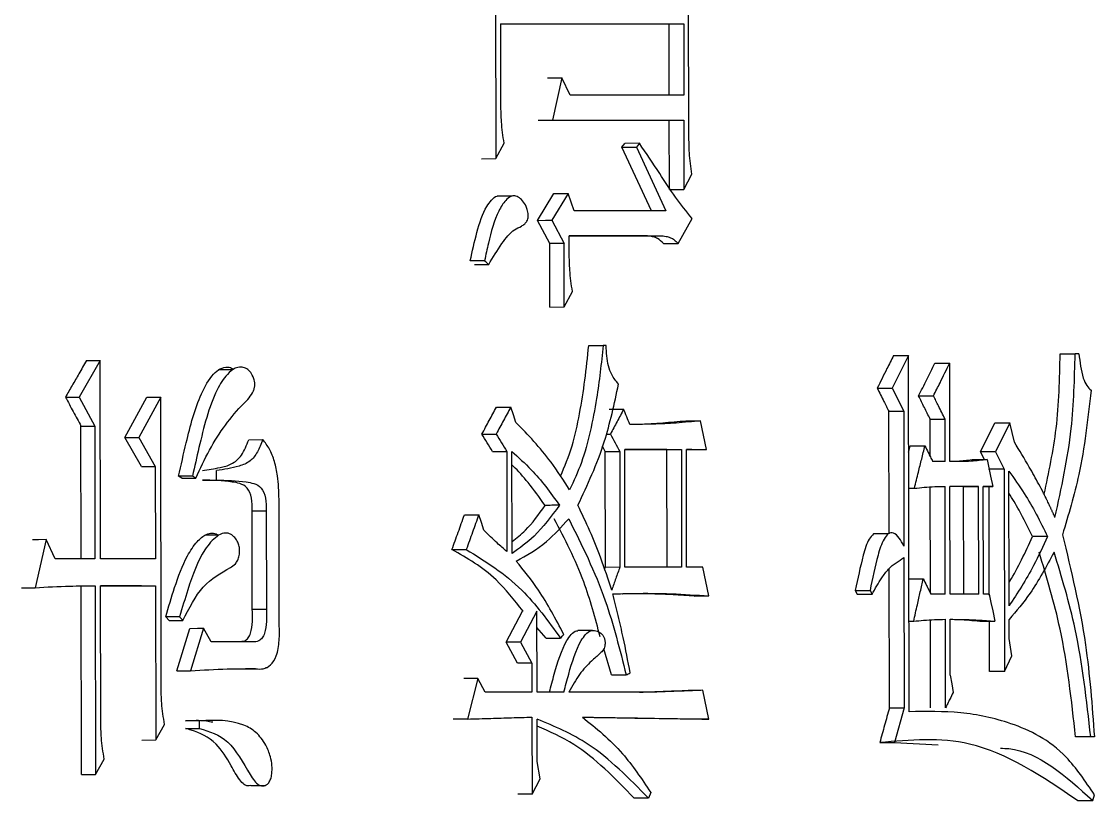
# Model space of a CAD drawing. Header units: millimetres. Extents: x 2312 to 3992, y 755 to 1943.
# Drawn here: x 2960.14 to 2966.16, y 943.69 to 948.06 of the extents above; entities that cross this region are included whole.
import ezdxf

# ---------------------------------------------------------------- set-up
doc = ezdxf.new("R2010")
doc.units = ezdxf.units.MM

msp = doc.modelspace()

# ---------------------------------------------------------------- linework, layer by layer
at = {"color": 7, "linetype": 'Continuous', "lineweight": 25}
for p, q in [((2963.8868, 947.4207), (2963.8841, 949.0108)), ((2962.8003, 948.579), (2962.8025, 947.2918)), ((2962.8304, 948.049), (2963.8575, 948.0481)), ((2962.8312, 947.5946), (2962.8304, 948.049)), ((2963.7758, 948.0479), (2962.8304, 948.0487)), ((2963.7758, 948.0479), (2963.8575, 948.0481)), ((2963.7765, 947.6476), (2963.7758, 948.0479)), ((2963.8575, 948.0481), (2963.8582, 947.6479)), ((2963.173, 947.7458), (2963.1215, 947.5079)), ((2963.2193, 947.6484), (2963.173, 947.7458)), ((2963.8582, 947.6479), (2963.2193, 947.6484)), ((2963.0407, 947.5076), (2963.7768, 947.507)), ((2963.1215, 947.5079), (2963.8584, 947.5073)), ((2963.7768, 947.507), (2963.8584, 947.5073)), ((2963.7774, 947.1176), (2963.7768, 947.507)), ((2963.8584, 947.5073), (2963.8591, 947.1178)), ((2962.8025, 947.2918), (2962.849, 947.3783)), ((2963.5108, 947.3558), (2963.5278, 947.3774)), ((2963.6092, 947.3777), (2963.5278, 947.3774)), ((2963.6092, 947.3777), (2963.5921, 947.356)), ((2963.6759, 946.9987), (2963.5108, 947.3558)), ((2963.5921, 947.356), (2963.7575, 946.9989)), ((2962.7222, 947.2915), (2962.8025, 947.2918)), ((2963.8591, 947.1178), (2963.9041, 947.2043)), ((2962.8908, 947.0811), (2962.8099, 947.0808)), ((2963.0359, 946.9451), (2963.1279, 947.0965)), ((2963.2087, 947.0967), (2963.1166, 946.9454)), ((2963.2434, 946.9994), (2963.2087, 947.0967)), ((2963.7774, 947.1176), (2963.8591, 947.1178)), ((2963.7575, 946.9989), (2963.2434, 946.9994)), ((2963.8257, 946.815), (2963.9045, 946.9555)), ((2963.1053, 946.8153), (2963.0359, 946.9451)), ((2963.1166, 946.9454), (2963.1861, 946.8155)), ((2963.2149, 946.8588), (2963.7237, 946.8583)), ((2963.215, 946.7614), (2963.2149, 946.8588)), ((2963.6422, 946.8581), (2963.2149, 946.8585)), ((2963.6422, 946.8581), (2963.7237, 946.8583)), ((2963.1861, 946.8155), (2963.1053, 946.8153)), ((2963.1059, 946.4583), (2963.1053, 946.8153)), ((2963.1867, 946.4585), (2963.1861, 946.8155)), ((2962.7393, 946.7185), (2962.659, 946.7183)), ((2962.6824, 946.6966), (2962.7627, 946.6969)), ((2963.1867, 946.4585), (2963.2327, 946.5451)), ((2963.1059, 946.4583), (2963.1867, 946.4585)), ((2963.3244, 946.2418), (2963.4055, 946.242)), ((2963.4227, 946.242), (2963.4055, 946.242)), ((2965.1195, 946.1863), (2965.0276, 946.0025)), ((2965.1229, 944.1851), (2965.1195, 946.1863)), ((2965.9716, 946.1958), (2966.0561, 946.1961)), ((2966.077, 946.1961), (2966.0561, 946.1961)), ((2960.5809, 946.1574), (2960.4634, 945.952)), ((2960.5828, 945.0432), (2960.5809, 946.1574)), ((2965.3523, 945.5911), (2965.3514, 946.1428)), ((2961.3251, 946.1057), (2961.2462, 946.1054)), ((2965.0276, 946.0025), (2965.0929, 945.8726)), ((2960.4634, 945.952), (2960.5505, 945.7897)), ((2960.7202, 945.7244), (2960.8428, 945.9515)), ((2960.9206, 945.9517), (2960.7979, 945.7246)), ((2960.9234, 944.3291), (2960.9206, 945.9517)), ((2965.1768, 945.9588), (2965.2603, 945.959)), ((2965.0108, 945.1846), (2965.0097, 945.8724)), ((2965.0929, 945.8726), (2965.0942, 945.1154)), ((2965.2418, 945.6186), (2965.2415, 945.8289)), ((2965.3255, 945.5911), (2965.3251, 945.8291)), ((2965.6881, 945.8071), (2965.6087, 945.6449)), ((2965.7148, 945.6989), (2965.6881, 945.8071)), ((2960.4744, 945.043), (2960.4732, 945.7894)), ((2960.5505, 945.7897), (2960.5518, 945.0433)), ((2965.5248, 945.6447), (2965.6041, 945.8068)), ((2960.8127, 945.5621), (2960.7202, 945.7244)), ((2960.7979, 945.7246), (2960.8905, 945.5623)), ((2961.4156, 945.7131), (2961.4942, 945.7134)), ((2963.4223, 945.7443), (2963.4464, 945.7444)), ((2962.8636, 945.6475), (2962.8645, 945.085)), ((2962.8936, 945.0742), (2962.8927, 945.6475)), ((2963.4168, 945.6468), (2963.4012, 945.6763)), ((2963.4179, 944.9977), (2963.4168, 945.6468)), ((2963.4981, 945.647), (2963.4992, 944.998)), ((2963.5266, 945.6578), (2963.8446, 945.6575)), ((2963.5277, 944.9979), (2963.5266, 945.6578)), ((2963.763, 945.6573), (2963.5266, 945.6575)), ((2963.763, 945.6573), (2963.8446, 945.6575)), ((2963.7641, 944.9974), (2963.763, 945.6573)), ((2963.8446, 945.6575), (2963.8457, 944.9977)), ((2963.8729, 945.6575), (2963.9856, 945.6574)), ((2963.874, 944.9976), (2963.8729, 945.6575)), ((2963.9037, 945.6571), (2963.8729, 945.6572)), ((2963.9037, 945.6571), (2963.9856, 945.6574)), ((2965.1204, 945.6437), (2965.1288, 945.6776)), ((2965.6087, 945.6449), (2965.5248, 945.6447)), ((2965.5459, 945.6017), (2965.5248, 945.6447)), ((2965.6087, 945.6449), (2965.6567, 945.5475)), ((2965.3255, 945.5911), (2965.2555, 945.5912)), ((2960.8905, 945.5623), (2960.8914, 945.0431)), ((2961.0394, 945.497), (2961.021, 945.5078)), ((2961.2335, 945.4864), (2961.2334, 945.5405)), ((2965.5727, 945.5473), (2965.5723, 945.5481)), ((2965.5727, 945.5462), (2965.5727, 945.5473)), ((2965.6567, 945.5475), (2965.6586, 944.4117)), ((2965.6846, 944.7795), (2965.6833, 945.5367)), ((2961.0394, 945.497), (2961.1175, 945.4972)), ((2961.1552, 945.4861), (2961.2335, 945.4864)), ((2965.2431, 944.8506), (2965.2421, 945.4478)), ((2965.3267, 944.8448), (2965.3257, 945.4505)), ((2965.5132, 945.4503), (2965.3526, 945.4505)), ((2965.3536, 944.8447), (2965.3526, 945.4505)), ((2965.4293, 945.4501), (2965.3526, 945.4502)), ((2965.4293, 945.4501), (2965.5132, 945.4503)), ((2965.4304, 944.8443), (2965.4293, 945.4501)), ((2965.5142, 944.8445), (2965.5132, 945.4503)), ((2965.5931, 945.4502), (2965.5398, 945.4503)), ((2965.5409, 944.8445), (2965.5398, 945.4503)), ((2965.5398, 945.4501), (2965.5931, 945.4502)), ((2965.5739, 944.8394), (2965.5729, 945.4502)), ((2965.1208, 945.4398), (2965.1532, 945.4399)), ((2961.5866, 944.6749), (2961.5854, 945.378)), ((2961.4344, 945.3129), (2961.513, 945.3131)), ((2961.4353, 944.7612), (2961.4344, 945.3129)), ((2961.513, 945.3131), (2961.514, 944.7614)), ((2960.2778, 945.1516), (2960.2158, 944.8812)), ((2960.3279, 945.0434), (2960.2778, 945.1516)), ((2961.247, 945.1762), (2961.1682, 945.1759)), ((2965.0064, 945.1838), (2964.9232, 945.1836)), ((2965.9005, 945.1686), (2965.8162, 945.1684)), ((2962.5565, 945.0957), (2962.6366, 945.096)), ((2960.5518, 945.0433), (2960.3279, 945.0434)), ((2960.8914, 945.0431), (2960.5828, 945.0432)), ((2965.0943, 945.0505), (2965.0958, 944.2068)), ((2963.4134, 944.9849), (2963.4179, 944.9977)), ((2963.4179, 944.9977), (2963.4992, 944.998)), ((2963.8457, 944.9977), (2963.5277, 944.9979)), ((2963.9642, 944.9976), (2963.874, 944.9976)), ((2965.0125, 944.2065), (2965.0111, 944.9889)), ((2960.4765, 943.8315), (2960.4747, 944.8916)), ((2960.5521, 944.8918), (2960.5539, 943.8317)), ((2960.5831, 944.8918), (2960.8917, 944.8916)), ((2960.5843, 944.1346), (2960.5831, 944.8918)), ((2960.8139, 944.8914), (2960.5831, 944.8915)), ((2960.8139, 944.8914), (2960.8917, 944.8916)), ((2960.8917, 944.8916), (2960.8931, 944.0262)), ((2964.8213, 944.8666), (2964.9043, 944.8668)), ((2964.8213, 944.8666), (2964.8322, 944.8449)), ((2964.9043, 944.8668), (2964.9153, 944.8452)), ((2965.3267, 944.8448), (2965.246, 944.8448)), ((2965.5142, 944.8445), (2965.3536, 944.8447)), ((2965.5728, 944.8445), (2965.5409, 944.8445)), ((2963.9163, 944.835), (2963.83, 944.8404)), ((2963.9163, 944.835), (2963.9982, 944.8353)), ((2961.4353, 944.7612), (2961.514, 944.7614)), ((2962.8605, 944.5763), (2962.9529, 944.7493)), ((2963.0335, 944.7495), (2962.941, 944.5765)), ((2962.9555, 944.7493), (2962.9529, 944.7493)), ((2963.0343, 944.2952), (2963.0335, 944.7495)), ((2961.027, 944.7185), (2960.949, 944.7182)), ((2960.9674, 944.6966), (2960.949, 944.7182)), ((2960.9674, 944.6965), (2961.0455, 944.6968)), ((2965.122, 944.6934), (2965.1491, 944.6935)), ((2965.2442, 944.2063), (2965.2434, 944.7011)), ((2965.3278, 944.2065), (2965.327, 944.7041)), ((2965.3544, 944.3904), (2965.3538, 944.7041)), ((2965.5211, 944.6928), (2965.605, 944.693)), ((2965.5746, 944.4115), (2965.5742, 944.6929)), ((2965.6849, 944.5956), (2965.6847, 944.7038)), ((2961.0107, 944.4153), (2961.0835, 944.6532)), ((2961.1617, 944.6535), (2961.0887, 944.4156)), ((2961.2045, 944.5777), (2961.1617, 944.6535)), ((2963.086, 944.5977), (2963.0337, 944.6584)), ((2963.3453, 944.6414), (2963.2638, 944.6411)), ((2961.4356, 944.5776), (2961.2045, 944.5777)), ((2962.941, 944.5765), (2962.8605, 944.5763)), ((2962.9245, 944.4573), (2962.8605, 944.5763)), ((2962.941, 944.5765), (2963.0051, 944.4575)), ((2963.086, 944.5977), (2963.1667, 944.5979)), ((2965.7009, 944.4982), (2965.6849, 944.5956)), ((2963.4531, 944.3919), (2963.4089, 944.5391)), ((2965.6586, 944.4117), (2965.7009, 944.4982)), ((2961.454, 944.4261), (2961.3965, 944.426)), ((2961.5089, 944.433), (2961.5159, 944.433)), ((2963.0051, 944.4575), (2962.9245, 944.4573)), ((2963.0051, 944.4575), (2963.0053, 944.2952)), ((2962.7023, 944.3712), (2962.6441, 944.1441)), ((2962.7433, 944.2954), (2962.7023, 944.3712)), ((2963.4531, 944.3919), (2963.5344, 944.3921)), ((2963.9653, 944.3052), (2963.8835, 944.305)), ((2963.9994, 944.143), (2963.9653, 944.3052)), ((2963.0053, 944.2952), (2962.7433, 944.2954)), ((2963.1846, 944.2951), (2963.0343, 944.2952)), ((2963.6826, 944.2947), (2963.2135, 944.2951)), ((2965.0125, 944.2065), (2965.0958, 944.2068)), ((2965.0958, 944.2068), (2965.0418, 944.0121)), ((2961.1381, 944.1343), (2961.06, 944.134)), ((2961.1382, 944.0909), (2961.1381, 944.1343)), ((2962.6441, 944.1441), (2962.564, 944.1438)), ((2963.0056, 944.1546), (2963.0063, 943.7219)), ((2963.035, 943.9058), (2963.0346, 944.1437)), ((2960.8931, 944.0262), (2960.9422, 944.1128)), ((2961.06, 944.0906), (2961.1382, 944.0909)), ((2960.8153, 944.026), (2960.8931, 944.0262)), ((2964.9586, 944.0119), (2965.0418, 944.0121)), ((2965.0418, 944.0121), (2965.2875, 943.9989)), ((2966.1432, 944.0433), (2966.0586, 944.0431)), ((2966.0794, 944.0431), (2966.0586, 944.0431)), ((2966.1641, 944.0433), (2966.0794, 944.0431)), ((2966.1641, 944.0433), (2966.1433, 944.0433)), ((2960.5539, 943.8317), (2960.6033, 943.9182)), ((2963.0525, 943.8084), (2963.035, 943.9058)), ((2960.4765, 943.8315), (2960.5539, 943.8317)), ((2961.4267, 943.7701), (2961.5058, 943.7704)), ((2963.0063, 943.7219), (2963.0525, 943.8084)), ((2963.6609, 943.6997), (2963.5795, 943.6994)), ((2963.6722, 943.7321), (2963.6609, 943.6997)), ((2966.1543, 943.6864), (2966.1647, 943.7188)), ((2966.0696, 943.6861), (2966.1543, 943.6863))]:
    msp.add_line(p, q, dxfattribs=at)
at = {"color": 7, "linetype": 'Continuous', "lineweight": 25, "flags": 128}
for points in [[(2963.0922, 947.7456), (2963.1375, 947.7457), (2963.173, 947.7458)], [(2963.0407, 947.5076), (2963.0859, 947.5078), (2963.1215, 947.5079)], [(2963.5108, 947.3558), (2963.5564, 947.3559), (2963.5921, 947.356)], [(2963.1279, 947.0965), (2963.1732, 947.0966), (2963.2087, 947.0967)], [(2963.0359, 946.9451), (2963.0811, 946.9453), (2963.1166, 946.9454)], [(2963.7441, 946.8147), (2963.7647, 946.8148), (2963.7853, 946.8149), (2963.8257, 946.815)], [(2965.0362, 946.1861), (2965.0828, 946.1862), (2965.1195, 946.1863)], [(2960.5035, 946.1572), (2960.5469, 946.1573), (2960.5809, 946.1574)], [(2965.2678, 946.1426), (2965.3146, 946.1427), (2965.3514, 946.1428)], [(2964.9444, 946.0023), (2964.991, 946.0024), (2965.0276, 946.0025)], [(2960.3861, 945.9517), (2960.4294, 945.9518), (2960.4634, 945.952)], [(2960.8428, 945.9515), (2960.8864, 945.9516), (2960.9206, 945.9517)], [(2962.806, 945.896), (2962.8511, 945.8962), (2962.8864, 945.8963)], [(2962.9157, 945.8097), (2962.9011, 945.853), (2962.8864, 945.8963)], [(2963.4393, 945.8847), (2963.4848, 945.8848), (2963.5205, 945.885)], [(2965.0097, 945.8724), (2965.0563, 945.8725), (2965.0929, 945.8726)], [(2963.8697, 945.8194), (2963.9155, 945.8196), (2963.9515, 945.8197)], [(2963.9856, 945.6574), (2963.9686, 945.7385), (2963.9515, 945.8197)], [(2965.2415, 945.8289), (2965.2883, 945.829), (2965.3251, 945.8291)], [(2965.6041, 945.8068), (2965.6511, 945.807), (2965.6881, 945.8071)], [(2960.4732, 945.7894), (2960.5165, 945.7895), (2960.5505, 945.7897)], [(2960.7202, 945.7244), (2960.7638, 945.7245), (2960.7979, 945.7246)], [(2962.7248, 945.7447), (2962.7698, 945.7448), (2962.8051, 945.7449)], [(2962.7832, 945.6473), (2962.8282, 945.6474), (2962.8636, 945.6475)], [(2963.4168, 945.6468), (2963.4623, 945.6469), (2963.4981, 945.647)], [(2965.1288, 945.6776), (2965.1755, 945.6777), (2965.2122, 945.6778)], [(2965.477, 945.6015), (2965.524, 945.6016), (2965.5609, 945.6017)], [(2965.5609, 945.6017), (2965.5708, 945.5551), (2965.5807, 945.5084), (2965.5931, 945.4502)], [(2960.8127, 945.5621), (2960.8563, 945.5622), (2960.8905, 945.5623)], [(2961.0991, 945.5081), (2961.0742, 945.508), (2961.0476, 945.5079), (2961.021, 945.5078)], [(2965.6567, 945.5475), (2965.6097, 945.5474), (2965.5727, 945.5473)], [(2962.6264, 945.2904), (2962.6713, 945.2906), (2962.7066, 945.2907)], [(2962.736, 945.2041), (2962.7213, 945.2474), (2962.7066, 945.2907)], [(2960.2778, 945.1516), (2960.2347, 945.1514), (2960.2008, 945.1513)], [(2963.9982, 944.8353), (2963.9812, 944.9164), (2963.9642, 944.9976)], [(2965.1216, 944.9312), (2965.166, 944.9313), (2965.2027, 944.9314)], [(2960.1389, 944.8809), (2960.1819, 944.8811), (2960.2158, 944.8812)], [(2964.8322, 944.8449), (2964.8613, 944.845), (2964.8883, 944.8451), (2964.9153, 944.8452)], [(2965.5728, 944.8445), (2965.5827, 944.7979), (2965.5927, 944.7512), (2965.605, 944.693)], [(2961.0454, 944.6968), (2961.0407, 944.7024), (2961.0338, 944.7104), (2961.027, 944.7185)], [(2961.0835, 944.6532), (2961.1273, 944.6534), (2961.1617, 944.6535)], [(2963.1668, 944.598), (2963.1754, 944.6088), (2963.1841, 944.6196)], [(2961.0107, 944.4153), (2961.0544, 944.4154), (2961.0887, 944.4156)], [(2962.7023, 944.3712), (2962.6574, 944.3711), (2962.6221, 944.371)], [(2965.3544, 944.3904), (2965.3625, 944.3417), (2965.3666, 944.3174), (2965.3706, 944.293)], [(2965.6586, 944.4117), (2965.6116, 944.4116), (2965.5746, 944.4115)], [(2963.9994, 944.143), (2963.9535, 944.1428), (2963.9175, 944.1427)], [(2963.0063, 943.7219), (2962.9612, 943.7218), (2962.9257, 943.7217)]]:
    msp.add_lwpolyline(points, dxfattribs=at)
at = {"color": 7, "linetype": 'Continuous', "lineweight": 25}
for points, knots in [([(2962.849, 947.3783), (2962.8431, 947.418), (2962.8327, 947.4892), (2962.8316, 947.5624), (2962.8312, 947.5946)], [0, 0, 0, 0, 0.558835, 1, 1, 1, 1]), ([(2963.9045, 946.9555), (2963.8728, 946.9945), (2963.8094, 947.0725), (2963.7151, 947.2219), (2963.6473, 947.3216), (2963.6092, 947.3777)], [0, 0, 0, 0, 0.30479, 0.609527, 1, 1, 1, 1]), ([(2963.9041, 947.2043), (2963.8984, 947.2441), (2963.8883, 947.3152), (2963.8873, 947.3884), (2963.8868, 947.4207)], [0, 0, 0, 0, 0.558835, 1, 1, 1, 1]), ([(2962.659, 946.7183), (2962.6707, 946.7716), (2962.694, 946.8786), (2962.7337, 947.0001), (2962.7779, 947.058), (2962.7982, 947.0798), (2962.8097, 947.0806), (2962.8099, 947.0806)], [0, 0, 0, 0, 0.3741238, 0.7513291, 0.874057, 0.9974913, 1, 1, 1, 1]), ([(2962.7627, 946.6969), (2962.7868, 946.7367), (2962.831, 946.8096), (2962.8926, 946.8895), (2962.9401, 946.9079), (2962.9638, 946.9231), (2962.9759, 946.9377), (2962.9827, 946.9525), (2962.9852, 946.968), (2962.9836, 946.989), (2962.9757, 947.0179), (2962.9596, 947.05), (2962.9355, 947.0731), (2962.9108, 947.0857), (2962.8835, 947.081), (2962.8513, 947.0534), (2962.8007, 946.9722), (2962.7672, 946.8483), (2962.7463, 946.7512), (2962.7393, 946.7185)], [0, 0, 0, 0, 0.1494431, 0.2740419, 0.3330763, 0.3627542, 0.3851876, 0.3980214, 0.4109849, 0.4260201, 0.4523902, 0.493257, 0.5334961, 0.5728596, 0.6051704, 0.6516819, 0.7292837, 0.9086861, 1, 1, 1, 1]), ([(2963.7441, 946.8147), (2963.7334, 946.8253), (2963.716, 946.8426), (2963.6886, 946.8524), (2963.6655, 946.8571), (2963.65, 946.8578), (2963.6422, 946.8581)], [0, 0, 0, 0, 0.3429, 0.562849, 0.781389, 1, 1, 1, 1]), ([(2963.7237, 946.8583), (2963.7357, 946.8578), (2963.7556, 946.8568), (2963.7828, 946.8484), (2963.8055, 946.8367), (2963.819, 946.8222), (2963.8257, 946.815)], [0, 0, 0, 0, 0.3374888, 0.5565362, 0.7768672, 1, 1, 1, 1]), ([(2962.7627, 946.6969), (2962.7607, 946.6987), (2962.7558, 946.7032), (2962.748, 946.7104), (2962.7422, 946.7158), (2962.7393, 946.7185)], [0, 0, 0, 0, 0.250151, 0.625182, 1, 1, 1, 1]), ([(2963.2327, 946.5451), (2963.2269, 946.5848), (2963.2165, 946.656), (2963.2155, 946.7291), (2963.215, 946.7614)], [0, 0, 0, 0, 0.5588393, 1, 1, 1, 1]), ([(2963.1657, 945.5075), (2963.189, 945.5628), (2963.2346, 945.6711), (2963.2739, 945.8591), (2963.3048, 946.0477), (2963.3179, 946.177), (2963.3244, 946.2418)], [0, 0, 0, 0, 0.25699, 0.503052, 0.751056, 1, 1, 1, 1]), ([(2963.4055, 946.242), (2963.3948, 946.1422), (2963.3773, 945.9781), (2963.3343, 945.7587), (2963.2871, 945.5817), (2963.2404, 945.4809), (2963.2173, 945.431)], [0, 0, 0, 0, 0.344082, 0.565383, 0.784584, 1, 1, 1, 1]), ([(2963.4917, 946.0256), (2963.4778, 946.0418), (2963.4546, 946.0689), (2963.4343, 946.1274), (2963.4242, 946.1833), (2963.4232, 946.2224), (2963.4227, 946.242)], [0, 0, 0, 0, 0.328374, 0.548346, 0.773135, 1, 1, 1, 1]), ([(2965.0362, 946.1861), (2965.0239, 946.1614), (2965.0024, 946.1184), (2964.9718, 946.0571), (2964.9536, 946.0206), (2964.9444, 946.0023)], [0, 0, 0, 0, 0.403399, 0.701699, 1, 1, 1, 1]), ([(2965.8816, 945.4062), (2965.9079, 945.5281), (2965.9624, 945.7812), (2965.9684, 946.0543), (2965.9716, 946.1958)], [0, 0, 0, 0, 0.4815745, 1, 1, 1, 1]), ([(2965.9423, 945.2768), (2965.9786, 945.441), (2966.0438, 945.7362), (2966.0523, 946.0548), (2966.0561, 946.1961)], [0, 0, 0, 0, 0.55643, 1, 1, 1, 1]), ([(2966.077, 946.1961), (2966.0827, 946.1485), (2966.0906, 946.0827), (2966.1189, 946.0136), (2966.1365, 945.9981), (2966.1452, 945.9904)], [0, 0, 0, 0, 0.571287, 0.789427, 1, 1, 1, 1]), ([(2960.5035, 946.1572), (2960.4894, 946.1325), (2960.4628, 946.0858), (2960.4236, 946.0174), (2960.3986, 945.9736), (2960.3861, 945.9517)], [0, 0, 0, 0, 0.360936, 0.680468, 1, 1, 1, 1]), ([(2961.021, 945.5078), (2961.0352, 945.5705), (2961.071, 945.7291), (2961.1249, 945.9349), (2961.2002, 946.0684), (2961.2544, 946.1146), (2961.2922, 946.1227), (2961.3188, 946.118), (2961.3283, 946.1078), (2961.3296, 946.1064)], [0, 0, 0, 0, 0.234605, 0.594292, 0.776492, 0.855579, 0.935368, 0.991378, 1, 1, 1, 1]), ([(2961.1175, 945.4972), (2961.1425, 945.5508), (2961.2181, 945.7128), (2961.3327, 945.8661), (2961.4321, 945.9603), (2961.448, 946.0052), (2961.4499, 946.0243), (2961.4474, 946.0455), (2961.4386, 946.0715), (2961.4217, 946.0978), (2961.3977, 946.1167), (2961.3692, 946.123), (2961.3331, 946.1146), (2961.2849, 946.0751), (2961.2006, 945.9382), (2961.1492, 945.7283), (2961.111, 945.562), (2961.0992, 945.5083), (2961.0991, 945.5081)], [0, 0, 0, 0, 0.116247, 0.351545, 0.417544, 0.429973, 0.440276, 0.450545, 0.466961, 0.490877, 0.515258, 0.540732, 0.570374, 0.616263, 0.689834, 0.900866, 0.999645, 1, 1, 1, 1]), ([(2965.1768, 945.9588), (2965.192, 945.9894), (2965.2223, 946.0507), (2965.2526, 946.1119), (2965.2678, 946.1426)], [0, 0, 0, 0, 0.5, 1, 1, 1, 1]), ([(2965.2603, 945.959), (2965.2725, 945.9837), (2965.2939, 946.0267), (2965.3242, 946.0879), (2965.3423, 946.1245), (2965.3514, 946.1428)], [0, 0, 0, 0, 0.403163, 0.701581, 1, 1, 1, 1]), ([(2963.2635, 945.3443), (2963.3174, 945.4592), (2963.4147, 945.6663), (2963.468, 945.9149), (2963.4917, 946.0256)], [0, 0, 0, 0, 0.554843, 1, 1, 1, 1]), ([(2964.9444, 946.0023), (2964.9506, 945.9899), (2964.9631, 945.9652), (2964.9848, 945.9219), (2965.0003, 945.891), (2965.0097, 945.8724)], [0, 0, 0, 0, 0.285744, 0.571488, 1, 1, 1, 1]), ([(2966.1452, 945.9904), (2966.1271, 945.8293), (2966.0948, 945.5435), (2966.018, 945.29), (2965.9845, 945.1794)], [0, 0, 0, 0, 0.5636828, 1, 1, 1, 1]), ([(2960.3861, 945.9517), (2960.4006, 945.9247), (2960.4297, 945.8706), (2960.4587, 945.8165), (2960.4732, 945.7894)], [0, 0, 0, 0, 0.5, 1, 1, 1, 1]), ([(2965.2415, 945.8289), (2965.2307, 945.8505), (2965.2092, 945.8938), (2965.1876, 945.9371), (2965.1768, 945.9588)], [0, 0, 0, 0, 0.5, 1, 1, 1, 1]), ([(2965.3251, 945.8291), (2965.3189, 945.8415), (2965.3066, 945.8662), (2965.285, 945.9095), (2965.2696, 945.9404), (2965.2603, 945.959)], [0, 0, 0, 0, 0.285577, 0.571153, 1, 1, 1, 1]), ([(2962.7248, 945.7447), (2962.7384, 945.7699), (2962.7655, 945.8204), (2962.7925, 945.8708), (2962.806, 945.896)], [0, 0, 0, 0, 0.500001, 1, 1, 1, 1]), ([(2962.8864, 945.8963), (2962.8729, 945.8711), (2962.8458, 945.8206), (2962.8187, 945.7701), (2962.8051, 945.7449)], [0, 0, 0, 0, 0.500001, 1, 1, 1, 1]), ([(2963.5205, 945.885), (2963.5082, 945.8615), (2963.4835, 945.8147), (2963.4588, 945.7678), (2963.4464, 945.7444)], [0, 0, 0, 0, 0.500001, 1, 1, 1, 1]), ([(2963.5549, 945.7984), (2963.5492, 945.8128), (2963.5377, 945.8417), (2963.5262, 945.8705), (2963.5205, 945.885)], [0, 0, 0, 0, 0.500002, 1, 1, 1, 1]), ([(2963.2173, 945.431), (2963.1831, 945.484), (2963.1199, 945.5821), (2963.0174, 945.7056), (2962.9496, 945.775), (2962.9157, 945.8097)], [0, 0, 0, 0, 0.37017, 0.684341, 1, 1, 1, 1]), ([(2963.5545, 945.7993), (2963.5728, 945.7994), (2963.6348, 945.7999), (2963.7399, 945.8074), (2963.8264, 945.8154), (2963.8697, 945.8194)], [0, 0, 0, 0, 0.172481, 0.586162, 1, 1, 1, 1]), ([(2963.9515, 945.8197), (2963.9064, 945.8147), (2963.8181, 945.805), (2963.6858, 945.7997), (2963.5985, 945.7988), (2963.5549, 945.7984)], [0, 0, 0, 0, 0.343687, 0.671772, 1, 1, 1, 1]), ([(2961.1551, 945.5402), (2961.1881, 945.545), (2961.2426, 945.5528), (2961.3179, 945.5716), (2961.3793, 945.6204), (2961.4033, 945.6818), (2961.4156, 945.7131)], [0, 0, 0, 0, 0.3344455, 0.5514977, 0.7710096, 1, 1, 1, 1]), ([(2961.4942, 945.7134), (2961.4849, 945.6891), (2961.4667, 945.6414), (2961.4207, 945.585), (2961.3613, 945.5633), (2961.2978, 945.548), (2961.2548, 945.543), (2961.2334, 945.5405)], [0, 0, 0, 0, 0.1777081, 0.35, 0.5672223, 0.7837017, 1, 1, 1, 1]), ([(2961.5854, 945.378), (2961.5841, 945.4224), (2961.5819, 945.4952), (2961.5618, 945.5908), (2961.5344, 945.6629), (2961.5075, 945.6967), (2961.4942, 945.7134)], [0, 0, 0, 0, 0.347259, 0.569852, 0.787887, 1, 1, 1, 1]), ([(2962.7832, 945.6473), (2962.7735, 945.6635), (2962.754, 945.696), (2962.7345, 945.7284), (2962.7248, 945.7447)], [0, 0, 0, 0, 0.500001, 1, 1, 1, 1]), ([(2962.8051, 945.7449), (2962.8149, 945.7287), (2962.8344, 945.6962), (2962.8538, 945.6637), (2962.8636, 945.6475)], [0, 0, 0, 0, 0.500001, 1, 1, 1, 1]), ([(2963.4464, 945.7444), (2963.4551, 945.7282), (2963.4723, 945.6957), (2963.4895, 945.6632), (2963.4981, 945.647)], [0, 0, 0, 0, 0.500001, 1, 1, 1, 1]), ([(2965.9423, 945.2768), (2965.9404, 945.2812), (2965.9374, 945.2878), (2965.9334, 945.2966), (2965.9304, 945.3033), (2965.9274, 945.3099), (2965.9244, 945.3165), (2965.9214, 945.3231), (2965.9184, 945.3296), (2965.9153, 945.3362), (2965.9123, 945.3428), (2965.9093, 945.3493), (2965.9052, 945.358), (2965.9011, 945.3667), (2965.897, 945.3753), (2965.8938, 945.3817), (2965.8876, 945.3945), (2965.8653, 945.4388), (2965.8343, 945.4955), (2965.7803, 945.5913), (2965.7429, 945.6528), (2965.7148, 945.6989)], [0, 0, 0, 0, 0.028904, 0.043385, 0.057865, 0.072345, 0.086826, 0.101306, 0.115786, 0.130266, 0.144747, 0.159227, 0.173707, 0.202668, 0.217148, 0.231629, 0.246109, 0.304033, 0.535791, 0.651637, 1, 1, 1, 1]), ([(2962.8927, 945.6475), (2962.9292, 945.6141), (2962.9948, 945.5542), (2963.0839, 945.4521), (2963.1344, 945.3804), (2963.1598, 945.3444)], [0, 0, 0, 0, 0.385333, 0.691685, 1, 1, 1, 1]), ([(2965.1532, 945.4399), (2965.1608, 945.4702), (2965.1744, 945.5251), (2965.194, 945.6044), (2965.2062, 945.6533), (2965.2122, 945.6778)], [0, 0, 0, 0, 0.382821, 0.69141, 1, 1, 1, 1]), ([(2965.2122, 945.6778), (2965.2184, 945.6654), (2965.2287, 945.6448), (2965.2432, 945.616), (2965.2514, 945.5995), (2965.2555, 945.5912)], [0, 0, 0, 0, 0.428365, 0.714183, 1, 1, 1, 1]), ([(2963.079, 945.3442), (2963.0478, 945.3879), (2962.991, 945.4676), (2962.9268, 945.5393), (2962.8952, 945.569), (2962.8928, 945.5713)], [0, 0, 0, 0, 0.5295817, 0.9637422, 1, 1, 1, 1]), ([(2965.5609, 945.6017), (2965.5311, 945.5976), (2965.4816, 945.5909), (2965.4119, 945.5902), (2965.3722, 945.5908), (2965.3523, 945.5911)], [0, 0, 0, 0, 0.430957, 0.715413, 1, 1, 1, 1]), ([(2965.3523, 945.5921), (2965.3668, 945.5922), (2965.4085, 945.5925), (2965.45, 945.5979), (2965.477, 945.6015)], [0, 0, 0, 0, 0.3473859, 1, 1, 1, 1]), ([(2961.1175, 945.4972), (2961.1159, 945.4982), (2961.1121, 945.5004), (2961.106, 945.504), (2961.1014, 945.5067), (2961.0991, 945.5081)], [0, 0, 0, 0, 0.254517, 0.627308, 1, 1, 1, 1]), ([(2965.6833, 945.5367), (2965.7127, 945.4954), (2965.7666, 945.4197), (2965.839, 945.296), (2965.88, 945.2112), (2965.9005, 945.1686)], [0, 0, 0, 0, 0.374499, 0.686278, 1, 1, 1, 1]), ([(2961.4344, 945.3129), (2961.4347, 945.3371), (2961.4352, 945.3845), (2961.4091, 945.4487), (2961.3656, 945.468), (2961.282, 945.4832), (2961.2113, 945.4848), (2961.1552, 945.4861)], [0, 0, 0, 0, 0.130352, 0.254709, 0.382976, 0.510106, 1, 1, 1, 1]), ([(2961.2335, 945.4864), (2961.2896, 945.4851), (2961.3604, 945.4835), (2961.4442, 945.4683), (2961.4876, 945.449), (2961.5138, 945.3848), (2961.5133, 945.3374), (2961.513, 945.3131)], [0, 0, 0, 0, 0.490042, 0.617207, 0.745492, 0.869777, 1, 1, 1, 1]), ([(2965.1532, 945.4399), (2965.1717, 945.4421), (2965.2098, 945.4467), (2965.2673, 945.4495), (2965.3062, 945.4502), (2965.3257, 945.4505)], [0, 0, 0, 0, 0.3217496, 0.6607954, 1, 1, 1, 1]), ([(2965.8162, 945.1684), (2965.7919, 945.2189), (2965.7504, 945.3053), (2965.7032, 945.3811), (2965.6835, 945.4126)], [0, 0, 0, 0, 0.584157, 1, 1, 1, 1]), ([(2962.8935, 945.1413), (2962.9191, 945.1609), (2962.9868, 945.213), (2963.0436, 945.2938), (2963.079, 945.3442)], [0, 0, 0, 0, 0.376972, 1, 1, 1, 1]), ([(2963.1598, 945.3444), (2963.1138, 945.2826), (2963.0321, 945.1729), (2962.9357, 945.1042), (2962.8936, 945.0742)], [0, 0, 0, 0, 0.563444, 1, 1, 1, 1]), ([(2963.1598, 945.3444), (2963.1528, 945.3444), (2963.1388, 945.3443), (2963.1119, 945.3443), (2963.0919, 945.3442), (2963.079, 945.3442)], [0, 0, 0, 0, 0.2593371, 0.5186742, 1, 1, 1, 1]), ([(2963.4536, 944.8682), (2963.4335, 944.9286), (2963.3956, 945.0423), (2963.3322, 945.2017), (2963.2864, 945.2967), (2963.2635, 945.3443)], [0, 0, 0, 0, 0.361618, 0.679963, 1, 1, 1, 1]), ([(2962.5565, 945.0958), (2962.5682, 945.1282), (2962.5915, 945.1931), (2962.6148, 945.258), (2962.6264, 945.2904)], [0, 0, 0, 0, 0.500001, 1, 1, 1, 1]), ([(2962.7066, 945.2907), (2962.6949, 945.2582), (2962.6716, 945.1933), (2962.6483, 945.1284), (2962.6366, 945.096)], [0, 0, 0, 0, 0.500001, 1, 1, 1, 1]), ([(2962.917, 945.0309), (2962.9753, 945.0631), (2963.0801, 945.1209), (2963.1713, 945.2233), (2963.2117, 945.2687)], [0, 0, 0, 0, 0.556662, 1, 1, 1, 1]), ([(2963.3888, 944.6062), (2963.3605, 944.7114), (2963.2951, 944.9544), (2963.1903, 945.1548), (2963.1309, 945.2684)], [0, 0, 0, 0, 0.432866, 1, 1, 1, 1]), ([(2963.2117, 945.2687), (2963.2855, 945.1208), (2963.4184, 944.8547), (2963.4987, 944.5345), (2963.5344, 944.3921)], [0, 0, 0, 0, 0.555385, 1, 1, 1, 1]), ([(2960.949, 944.7182), (2960.9652, 944.7731), (2961.0002, 944.892), (2961.0552, 945.0408), (2961.1196, 945.1385), (2961.1685, 945.1806), (2961.2082, 945.1912), (2961.2313, 945.1866), (2961.2412, 945.177), (2961.2421, 945.1761)], [0, 0, 0, 0, 0.256053, 0.554313, 0.721098, 0.850564, 0.921548, 0.992981, 1, 1, 1, 1]), ([(2961.0455, 944.6968), (2961.0805, 944.7665), (2961.1513, 944.9073), (2961.2696, 944.9685), (2961.3371, 945.0105), (2961.3542, 945.0353), (2961.3624, 945.0621), (2961.365, 945.0918), (2961.3614, 945.1205), (2961.3499, 945.1477), (2961.3316, 945.1701), (2961.3056, 945.1879), (2961.2721, 945.1913), (2961.2227, 945.1639), (2961.1422, 945.0714), (2961.0812, 944.9016), (2961.042, 944.7692), (2961.027, 944.7185)], [0, 0, 0, 0, 0.175532, 0.354652, 0.388166, 0.407747, 0.427401, 0.446675, 0.466945, 0.484382, 0.511375, 0.539761, 0.574487, 0.616876, 0.705288, 0.887115, 1, 1, 1, 1]), ([(2962.8645, 945.085), (2962.8462, 945.1008), (2962.8153, 945.1274), (2962.7727, 945.168), (2962.7482, 945.1921), (2962.736, 945.2041)], [0, 0, 0, 0, 0.420893, 0.710402, 1, 1, 1, 1]), ([(2964.9235, 945.1837), (2964.9151, 945.1746), (2964.8891, 945.1466), (2964.8553, 945.032), (2964.8348, 944.9324), (2964.8213, 944.8666)], [0, 0, 0, 0, 0.13989, 0.43203, 1, 1, 1, 1]), ([(2965.0942, 945.1154), (2965.0856, 945.1313), (2965.0687, 945.1625), (2965.0381, 945.1927), (2965.0053, 945.1886), (2964.973, 945.144), (2964.938, 945.0343), (2964.9177, 944.9334), (2964.9043, 944.8668)], [0, 0, 0, 0, 0.1193343, 0.235111, 0.3264668, 0.4209907, 0.6176824, 1, 1, 1, 1]), ([(2965.6843, 944.9115), (2965.6858, 944.9138), (2965.7109, 944.9532), (2965.7559, 945.0376), (2965.796, 945.1247), (2965.8162, 945.1684)], [0, 0, 0, 0, 0.030373, 0.513877, 1, 1, 1, 1]), ([(2965.9005, 945.1686), (2965.8752, 945.1138), (2965.8298, 945.0157), (2965.7562, 944.8884), (2965.7085, 944.8158), (2965.6846, 944.7795)], [0, 0, 0, 0, 0.387466, 0.693166, 1, 1, 1, 1]), ([(2965.9845, 945.1793), (2966.0336, 944.9766), (2966.1216, 944.6127), (2966.1511, 944.2181), (2966.1641, 944.0433)], [0, 0, 0, 0, 0.557128, 1, 1, 1, 1]), ([(2962.9555, 944.7493), (2962.9062, 944.8121), (2962.7861, 944.9652), (2962.6418, 945.0473), (2962.5565, 945.0957)], [0, 0, 0, 0, 0.409758, 1, 1, 1, 1]), ([(2962.6366, 945.096), (2962.7443, 945.0299), (2962.938, 944.911), (2963.0964, 944.6942), (2963.1667, 944.5979)], [0, 0, 0, 0, 0.555743, 1, 1, 1, 1]), ([(2963.1841, 944.6196), (2963.1387, 944.7057), (2963.0582, 944.8584), (2962.9599, 944.9785), (2962.917, 945.0309)], [0, 0, 0, 0, 0.56336, 1, 1, 1, 1]), ([(2964.9153, 944.8452), (2964.933, 944.8765), (2964.962, 944.9278), (2965.0071, 944.9892), (2965.0504, 945.0231), (2965.0797, 945.0414), (2965.0943, 945.0505)], [0, 0, 0, 0, 0.345509, 0.566176, 0.783683, 1, 1, 1, 1]), ([(2965.9374, 945.082), (2965.8942, 945.0014), (2965.8175, 944.8583), (2965.7251, 944.7507), (2965.6847, 944.7038)], [0, 0, 0, 0, 0.56329, 1, 1, 1, 1]), ([(2966.0586, 944.0431), (2966.0356, 944.2494), (2965.9948, 944.6154), (2965.8961, 944.9401), (2965.853, 945.0817)], [0, 0, 0, 0, 0.563916, 1, 1, 1, 1]), ([(2966.1432, 944.0433), (2966.1202, 944.2497), (2966.0794, 944.6157), (2965.9805, 944.9404), (2965.9374, 945.082)], [0, 0, 0, 0, 0.563872, 1, 1, 1, 1]), ([(2963.4992, 944.998), (2963.4916, 944.9763), (2963.4764, 944.9331), (2963.4612, 944.8898), (2963.4536, 944.8682)], [0, 0, 0, 0, 0.500001, 1, 1, 1, 1]), ([(2965.1491, 944.6935), (2965.156, 944.7243), (2965.1684, 944.7794), (2965.1863, 944.8587), (2965.1972, 944.9072), (2965.2027, 944.9314)], [0, 0, 0, 0, 0.388596, 0.694298, 1, 1, 1, 1]), ([(2965.2027, 944.9314), (2965.2089, 944.9191), (2965.2192, 944.8984), (2965.2336, 944.8696), (2965.2419, 944.8531), (2965.246, 944.8448)], [0, 0, 0, 0, 0.428365, 0.714183, 1, 1, 1, 1]), ([(2960.2158, 944.8812), (2960.2808, 944.8852), (2960.3694, 944.8908), (2960.4814, 944.8917), (2960.5285, 944.8918), (2960.5521, 944.8918)], [0, 0, 0, 0, 0.578075, 0.789032, 1, 1, 1, 1]), ([(2963.4594, 944.8466), (2963.4986, 944.8477), (2963.6086, 944.8509), (2963.7886, 944.8496), (2963.9283, 944.84), (2963.9982, 944.8353)], [0, 0, 0, 0, 0.2166413, 0.6081517, 1, 1, 1, 1]), ([(2963.5572, 944.403), (2963.5445, 944.4695), (2963.5238, 944.5779), (2963.49, 944.7251), (2963.4696, 944.8061), (2963.4594, 944.8466)], [0, 0, 0, 0, 0.442714, 0.721209, 1, 1, 1, 1]), ([(2963.5147, 944.8481), (2963.5157, 944.8481), (2963.5212, 944.8482), (2963.577, 944.8491), (2963.6611, 944.8489), (2963.7399, 944.8468), (2963.7924, 944.8444), (2963.8228, 944.8427), (2963.8277, 944.8424), (2963.8303, 944.8422)], [0, 0, 0, 0, 0.042331, 0.247451, 0.479143, 0.739624, 0.857387, 0.923619, 1, 1, 1, 1]), ([(2961.3766, 944.5807), (2961.3824, 944.5809), (2961.3952, 944.5815), (2961.4127, 944.5984), (2961.4306, 944.6342), (2961.4381, 944.6926), (2961.4363, 944.7382), (2961.4353, 944.7612)], [0, 0, 0, 0, 0.119448, 0.262054, 0.409746, 0.702928, 1, 1, 1, 1]), ([(2961.514, 944.7614), (2961.5149, 944.7385), (2961.5168, 944.6928), (2961.5092, 944.6346), (2961.4914, 944.5984), (2961.4676, 944.5775), (2961.4481, 944.5776), (2961.4356, 944.5776)], [0, 0, 0, 0, 0.261231, 0.519065, 0.649006, 0.774532, 1, 1, 1, 1]), ([(2961.454, 944.4262), (2961.4684, 944.425), (2961.4972, 944.4228), (2961.5404, 944.4432), (2961.5751, 944.5009), (2961.5887, 944.5848), (2961.5873, 944.6447), (2961.5866, 944.6749)], [0, 0, 0, 0, 0.177715, 0.356357, 0.541048, 0.768767, 1, 1, 1, 1]), ([(2965.1491, 944.6935), (2965.1678, 944.6955), (2965.2068, 944.6995), (2965.2661, 944.7028), (2965.3067, 944.7037), (2965.327, 944.7041)], [0, 0, 0, 0, 0.314831, 0.657355, 1, 1, 1, 1]), ([(2965.3538, 944.7041), (2965.3736, 944.7039), (2965.4255, 944.7035), (2965.5093, 944.7006), (2965.5731, 944.6956), (2965.605, 944.693)], [0, 0, 0, 0, 0.2348288, 0.6173372, 1, 1, 1, 1]), ([(2965.5211, 944.6928), (2965.4815, 944.696), (2965.4259, 944.7005), (2965.37, 944.7021), (2965.3538, 944.7025)], [0, 0, 0, 0, 0.711357, 1, 1, 1, 1]), ([(2963.1038, 944.2949), (2963.1127, 944.3285), (2963.1394, 944.4298), (2963.1758, 944.5489), (2963.225, 944.6199), (2963.2475, 944.6409), (2963.261, 944.6396), (2963.2638, 944.6393)], [0, 0, 0, 0, 0.242968, 0.731633, 0.849714, 0.968727, 1, 1, 1, 1]), ([(2963.1846, 944.2951), (2963.1935, 944.3288), (2963.2203, 944.4302), (2963.2568, 944.5481), (2963.306, 944.621), (2963.3347, 944.6438), (2963.3652, 944.6401), (2963.3882, 944.6307), (2963.4038, 944.6158), (2963.4118, 944.6013), (2963.4158, 944.584), (2963.4165, 944.5654), (2963.4136, 944.5478), (2963.4042, 944.5277), (2963.3784, 944.5036), (2963.332, 944.4636), (2963.2697, 944.3982), (2963.2324, 944.3299), (2963.2134, 944.2951)], [0, 0, 0, 0, 0.104455, 0.314538, 0.365413, 0.416689, 0.461691, 0.509286, 0.529557, 0.546773, 0.564037, 0.580954, 0.598429, 0.614262, 0.652197, 0.737834, 0.86664, 1, 1, 1, 1]), ([(2961.0887, 944.4156), (2961.1575, 944.4195), (2961.253, 944.4251), (2961.3746, 944.4261), (2961.4275, 944.4261), (2961.454, 944.4261)], [0, 0, 0, 0, 0.563388, 0.781688, 1, 1, 1, 1]), ([(2963.5344, 944.3922), (2963.5382, 944.394), (2963.5458, 944.3976), (2963.5534, 944.4012), (2963.5572, 944.403)], [0, 0, 0, 0, 0.500003, 1, 1, 1, 1]), ([(2960.9422, 944.1128), (2960.936, 944.1525), (2960.9249, 944.2237), (2960.9238, 944.2968), (2960.9234, 944.3291)], [0, 0, 0, 0, 0.558835, 1, 1, 1, 1]), ([(2963.6094, 944.2947), (2963.6378, 944.2958), (2963.6979, 944.298), (2963.7893, 944.3015), (2963.8521, 944.3038), (2963.8835, 944.305)], [0, 0, 0, 0, 0.309982, 0.65499, 1, 1, 1, 1]), ([(2963.9653, 944.3052), (2963.9344, 944.3041), (2963.872, 944.3018), (2963.7777, 944.2982), (2963.7143, 944.2959), (2963.6826, 944.2947)], [0, 0, 0, 0, 0.329553, 0.664776, 1, 1, 1, 1]), ([(2965.3706, 944.293), (2965.3645, 944.2807), (2965.3543, 944.2601), (2965.34, 944.2313), (2965.3319, 944.2148), (2965.3278, 944.2065)], [0, 0, 0, 0, 0.42836, 0.71418, 1, 1, 1, 1]), ([(2965.0125, 944.2065), (2965.0035, 944.1741), (2964.9856, 944.1092), (2964.9676, 944.0443), (2964.9586, 944.0119)], [0, 0, 0, 0, 0.5, 1, 1, 1, 1]), ([(2966.1647, 943.7188), (2966.1133, 943.7944), (2965.9763, 943.9959), (2965.7103, 944.1263), (2965.4128, 944.1897), (2965.2199, 944.1866), (2965.1229, 944.1851)], [0, 0, 0, 0, 0.180535, 0.481186, 0.738841, 1, 1, 1, 1]), ([(2960.6033, 943.9182), (2960.5971, 943.958), (2960.5859, 944.0291), (2960.5848, 944.1023), (2960.5843, 944.1346)], [0, 0, 0, 0, 0.5588348, 1, 1, 1, 1]), ([(2961.06, 944.134), (2961.0994, 944.1366), (2961.1506, 944.14), (2961.2011, 944.1297), (2961.2126, 944.1274)], [0, 0, 0, 0, 0.771611, 1, 1, 1, 1]), ([(2961.1382, 944.0909), (2961.1941, 944.0742), (2961.3073, 944.0406), (2961.3908, 943.8832), (2961.4455, 943.7968), (2961.4692, 943.7729), (2961.4922, 943.7663), (2961.5116, 943.7714), (2961.5281, 943.7851), (2961.5399, 943.8072), (2961.5465, 943.8413), (2961.5465, 943.8845), (2961.5368, 943.9414), (2961.5079, 944.0087), (2961.4573, 944.0743), (2961.3338, 944.1424), (2961.2238, 944.1378), (2961.1402, 944.1344), (2961.1381, 944.1343)], [0, 0, 0, 0, 0.166504, 0.336724, 0.370752, 0.398964, 0.419703, 0.440426, 0.457689, 0.47508, 0.493882, 0.523591, 0.555072, 0.603251, 0.674686, 0.747919, 0.993855, 1, 1, 1, 1]), ([(2962.6441, 944.1441), (2962.6878, 944.1453), (2962.7701, 944.1477), (2962.8906, 944.1512), (2962.9672, 944.1535), (2963.0056, 944.1546)], [0, 0, 0, 0, 0.360863, 0.680431, 1, 1, 1, 1]), ([(2963.6609, 943.6997), (2963.5508, 943.8112), (2963.3552, 944.0093), (2963.1321, 944.1028), (2963.0346, 944.1437)], [0, 0, 0, 0, 0.562636, 1, 1, 1, 1]), ([(2963.2885, 944.1544), (2963.3322, 944.1537), (2963.4632, 944.1516), (2963.701, 944.1477), (2963.8931, 944.1446), (2963.9994, 944.143)], [0, 0, 0, 0, 0.1825466, 0.547641, 1, 1, 1, 1]), ([(2963.2885, 944.1543), (2963.3661, 944.0923), (2963.5057, 943.9806), (2963.621, 943.8085), (2963.6722, 943.7321)], [0, 0, 0, 0, 0.556097, 1, 1, 1, 1]), ([(2963.9175, 944.1427), (2963.8751, 944.1434), (2963.7479, 944.1455), (2963.5394, 944.149), (2963.3716, 944.1516), (2963.2901, 944.1528)], [0, 0, 0, 0, 0.204628, 0.613887, 1, 1, 1, 1]), ([(2961.4267, 943.7705), (2961.4212, 943.7692), (2961.4087, 943.7661), (2961.3863, 943.7759), (2961.3533, 943.8132), (2961.3081, 943.9009), (2961.228, 944.0268), (2961.1302, 944.0721), (2961.0708, 944.0878), (2961.06, 944.0906)], [0, 0, 0, 0, 0.038881, 0.087592, 0.158237, 0.316756, 0.581174, 0.923861, 1, 1, 1, 1]), ([(2963.5795, 943.6994), (2963.47, 943.8125), (2963.2993, 943.9887), (2963.1045, 944.0731), (2963.0346, 944.1034)], [0, 0, 0, 0, 0.641526, 1, 1, 1, 1]), ([(2966.0696, 943.6861), (2965.8709, 943.8203), (2965.5159, 944.06), (2965.1289, 944.0266), (2964.9586, 944.0119)], [0, 0, 0, 0, 0.560047, 1, 1, 1, 1]), ([(2965.637, 943.98), (2965.6524, 943.9795), (2965.837, 943.9736), (2966.0025, 943.8237), (2966.1543, 943.6863)], [0, 0, 0, 0, 0.083421, 1, 1, 1, 1])]:
    msp.add_open_spline(points, degree=3, knots=knots, dxfattribs=at)

doc.saveas('drawing.dxf')
